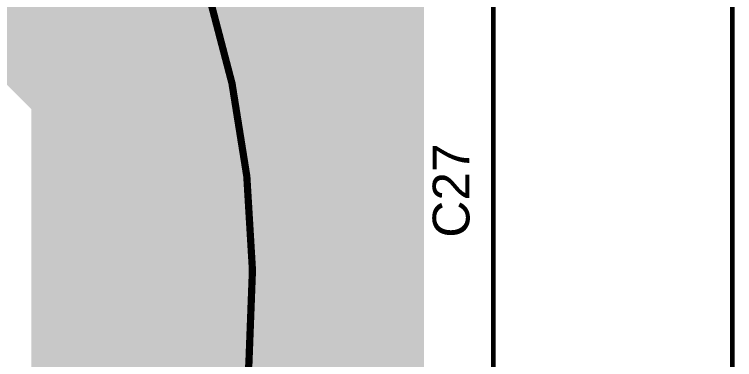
# Model space of a CAD drawing. Header units: inches. Extents: x 68 to 568, y 3 to 460.
# Drawn here: x 307.97 to 327.88, y 215.7 to 225.24 of the extents above; entities that cross this region are included whole.
import ezdxf

# ---------------------------------------------------------------- set-up
doc = ezdxf.new("R2010")
doc.units = ezdxf.units.IN
for name, color, linetype in [('Bottom Layer', 5, 'Continuous'), ('Bottom Solder', 6, 'Continuous'), ('Layer 1', 16, 'Continuous'), ('Layer 2', 76, 'Continuous'), ('Multi-Layer', 9, 'Continuous'), ('Pad Holes', 156, 'Continuous'), ('Top Layer', 1, 'Continuous'), ('Top Overlay', 2, 'Continuous'), ('Top Solder', 216, 'Continuous')]:
    doc.layers.add(name, color=color, linetype=linetype)
doc.styles.add('Arial', font='', dxfattribs={"height": 0.2})
doc.styles.get('Arial').set_extended_font_data('Arial')

# ---------------------------------------------------------------- blocks, each defined once
blk = doc.blocks.new('450MPK474J_448')
at = {"layer": 'Bottom Layer'}
h = blk.add_hatch(color=5, dxfattribs=at)
edge = h.paths.add_edge_path()
edge.add_arc((-7.50000024, 0), 0.8999982, 0, 360)
h = blk.add_hatch(color=5, dxfattribs=at)
edge = h.paths.add_edge_path()
edge.add_arc((7.50000024, 0), 0.8999982, 0, 360)
at = {"layer": 'Bottom Solder'}
h = blk.add_hatch(color=6, dxfattribs=at)
edge = h.paths.add_edge_path()
edge.add_arc((-7.50000024, 0), 0.8999982, 0, 360)
h = blk.add_hatch(color=6, dxfattribs=at)
edge = h.paths.add_edge_path()
edge.add_arc((7.50000024, 0), 0.8999982, 0, 360)
at = {"layer": 'Layer 1'}
h = blk.add_hatch(color=16, dxfattribs=at)
edge = h.paths.add_edge_path()
edge.add_arc((-7.50000024, 0), 0.8999982, 0, 360)
h = blk.add_hatch(color=16, dxfattribs=at)
edge = h.paths.add_edge_path()
edge.add_arc((7.50000024, 0), 0.8999982, 0, 360)
at = {"layer": 'Layer 2'}
h = blk.add_hatch(color=76, dxfattribs=at)
edge = h.paths.add_edge_path()
edge.add_arc((-7.50000024, 0), 0.8999982, 0, 360)
h = blk.add_hatch(color=76, dxfattribs=at)
edge = h.paths.add_edge_path()
edge.add_arc((7.50000024, 0), 0.8999982, 0, 360)
at = {"layer": 'Multi-Layer'}
h = blk.add_hatch(color=9, dxfattribs=at)
edge = h.paths.add_edge_path()
edge.add_arc((-7.50000024, 0), 0.8999982, 0, 360)
h = blk.add_hatch(color=9, dxfattribs=at)
edge = h.paths.add_edge_path()
edge.add_arc((7.50000024, 0), 0.8999982, 0, 360)
at = {"layer": 'Pad Holes'}
h = blk.add_hatch(color=7, dxfattribs=at)
edge = h.paths.add_edge_path()
edge.add_arc((-7.50000024, 0), 0.5460999999999999, 0, 360)
h = blk.add_hatch(color=7, dxfattribs=at)
edge = h.paths.add_edge_path()
edge.add_arc((7.50000024, 0), 0.5460999999999999, 0, 360)
at = {"layer": 'Top Layer'}
h = blk.add_hatch(color=1, dxfattribs=at)
edge = h.paths.add_edge_path()
edge.add_arc((-7.50000024, 0), 0.8999982, 0, 360)
h = blk.add_hatch(color=1, dxfattribs=at)
edge = h.paths.add_edge_path()
edge.add_arc((7.50000024, 0), 0.8999982, 0, 360)
at = {"layer": 'Top Solder'}
h = blk.add_hatch(color=216, dxfattribs=at)
edge = h.paths.add_edge_path()
edge.add_arc((-7.50000024, 0), 0.8999982, 0, 360)
h = blk.add_hatch(color=216, dxfattribs=at)
edge = h.paths.add_edge_path()
edge.add_arc((7.50000024, 0), 0.8999982, 0, 360)
at = {"layer": 'Top Overlay'}
for points in [[(9.0551, 3.302, 0.127, 0.127, 0), (-9.0551, 3.302, 0.127, 0.127, 0)], [(-9.0551, -3.302, 0.127, 0.127, 0), (-9.0551, 3.302, 0.127, 0.127, 0)], [(9.0551, -3.30102464, 0.127, 0.127, 0), (9.0551, 3.302, 0.127, 0.127, 0)], [(9.05412464, -3.302, 0.127, 0.127, 0), (-9.0551, -3.302, 0.127, 0.127, 0)], [(9.05412464, -3.302, 0.127, 0.127, 0), (9.0551, -3.30102464, 0.127, 0.127, 0)]]:
    blk.add_lwpolyline(points, format="xyseb", dxfattribs=at)
for points in [[(-9.08685, 3.302, 0.0635, 0.0635, 1), (-9.023349999999999, 3.302, 0.0635, 0.0635, 1)], [(-9.08685, 3.302, 0.0635, 0.0635, 1), (-9.023349999999999, 3.302, 0.0635, 0.0635, 1)], [(9.023349999999999, 3.302, 0.0635, 0.0635, 1), (9.08685, 3.302, 0.0635, 0.0635, 1)], [(9.023349999999999, 3.302, 0.0635, 0.0635, 1), (9.08685, 3.302, 0.0635, 0.0635, 1)], [(-9.08685, -3.302, 0.0635, 0.0635, 1), (-9.023349999999999, -3.302, 0.0635, 0.0635, 1)], [(-9.08685, -3.302, 0.0635, 0.0635, 1), (-9.023349999999999, -3.302, 0.0635, 0.0635, 1)], [(9.02237464, -3.302, 0.0635, 0.0635, 1), (9.08587464, -3.302, 0.0635, 0.0635, 1)], [(9.02237464, -3.302, 0.0635, 0.0635, 1), (9.08587464, -3.302, 0.0635, 0.0635, 1)], [(9.023349999999999, -3.30102464, 0.0635, 0.0635, 1), (9.08685, -3.30102464, 0.0635, 0.0635, 1)], [(9.023349999999999, -3.30102464, 0.0635, 0.0635, 1), (9.08685, -3.30102464, 0.0635, 0.0635, 1)]]:
    blk.add_lwpolyline(points, format="xyseb", close=True, dxfattribs=at)
blk = doc.blocks.new('760801401_461')
at = {"layer": 'Top Overlay'}
blk.add_lwpolyline([(4.55000106, -1.49999954, 0.1999996, 0.1999996, 1), (-48.44999962, -1.49999954, 0.1999996, 0.1999996, 1)], format="xyseb", close=True, dxfattribs=at)

msp = doc.modelspace()

# ---------------------------------------------------------------- hatches: boundary and pattern name
at = {"layer": 'Bottom Layer'}
msp.add_hatch(color=5, dxfattribs=at).paths.add_polyline_path([(319.278, 205.8924), (326.9234, 205.8924), (326.9234, 197.9676), (308.4322, 197.9676), (308.4322, 209.86906718), (308.5191924599999, 209.95605964), (308.5191924599999, 222.54277564), (300.11179246, 230.95017564), (300.11179246, 237.49), (319.278, 237.49)])
at = {"layer": 'Top Layer'}
msp.add_hatch(color=1, dxfattribs=at).paths.add_polyline_path([(308.44299246, 197.96725964), (319.28879246, 197.96725964), (319.28879246, 237.51477516), (308.44299246, 237.51477516)])

# ---------------------------------------------------------------- block references
for name, p, rotation in [('760801401_461', (303.9028948599999, 233.13799956), 40), ('450MPK474J_448', (324.51011552, 220.38202812), 270)]:
    msp.add_blockref(name, p, dxfattribs=dict(rotation=rotation))

# ---------------------------------------------------------------- texts
at = {"layer": 'Top Overlay', "style": 'Arial'}
msp.add_text('C27', height=1.016, rotation=90, dxfattribs=at).set_placement((320.5478349, 219.06697106))

doc.saveas('drawing.dxf')
